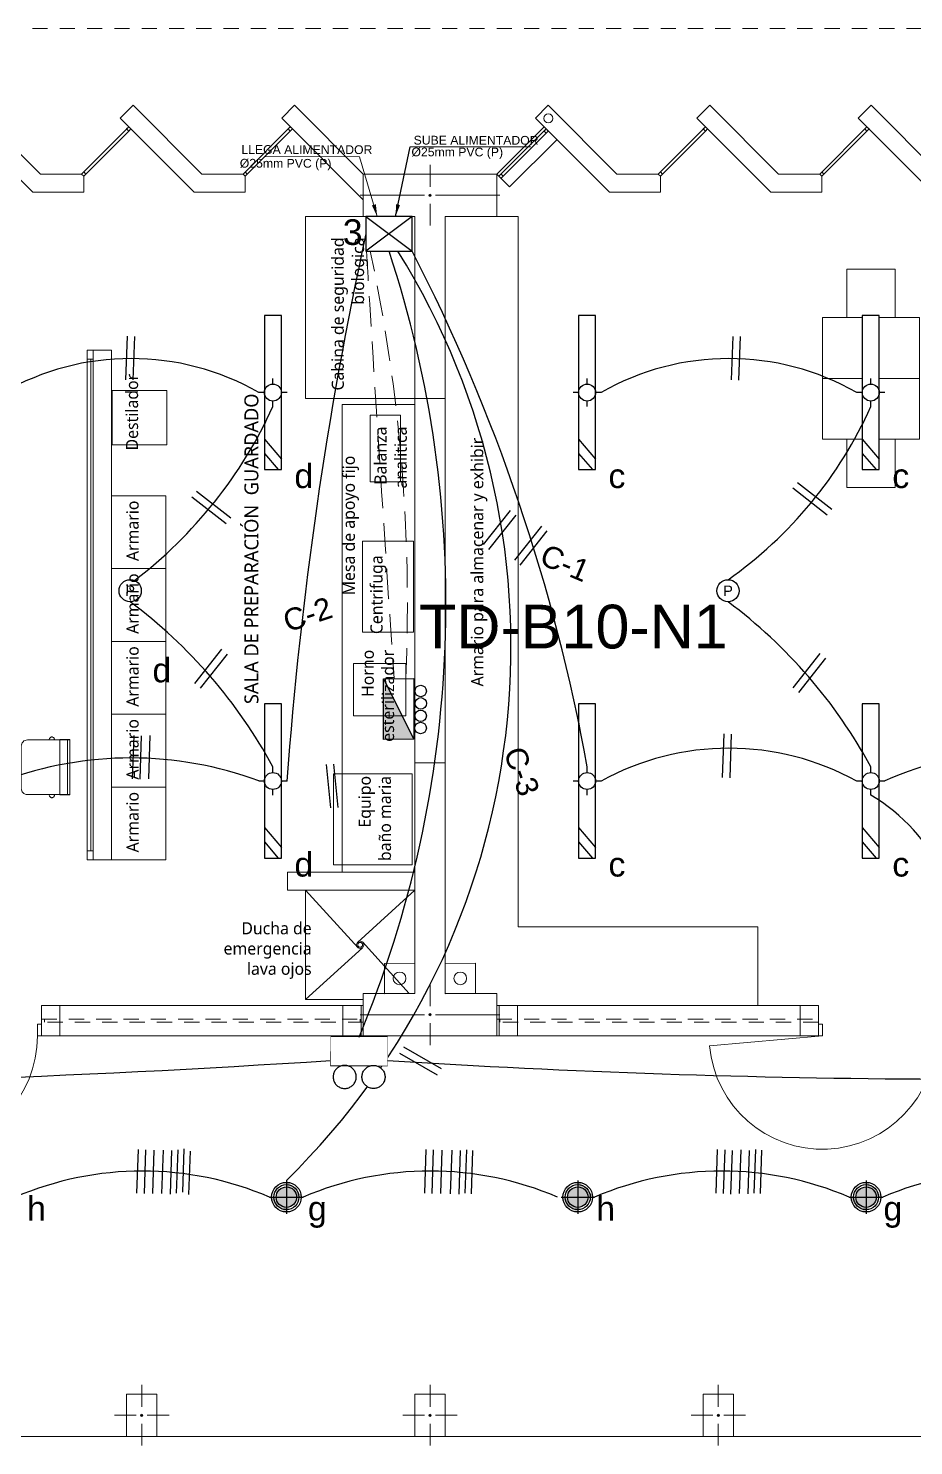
# Model space of a CAD drawing. Header units: metres. Extents: x -17 to 101, y 0 to 79.
# Drawn here: x 17.09 to 24.38, y 58.49 to 70.16 of the extents above; entities that cross this region are included whole.
import ezdxf
from ezdxf.enums import TextEntityAlignment as Align

# ---------------------------------------------------------------- set-up
doc = ezdxf.new("R2010")
doc.units = ezdxf.units.M
doc.set_wipeout_variables(frame=1)
for name, pattern in [('CONTINUA', [0]), ('DASHED2', [0.375, 0.25, -0.125]), ('HIDDEN2', [0.1875, 0.125, -0.0625])]:
    doc.linetypes.add(name, pattern=pattern)
for name, color, linetype, lineweight in [('ALUMBRADO', 1, 'Continuous', 30), ('corriente debil', 30, 'Continuous', 15), ('Cotas varias El', 253, 'Continuous', 13), ('Emergencia', 20, 'Continuous', 25), ('ISE- DAtos', 140, 'Continuous', 35), ('ROTULO', 253, 'Continuous', 0), ('TOMACORRIENTE', 5, 'HIDDEN2', 30)]:
    doc.layers.add(name, color=color, linetype=linetype, lineweight=lineweight)
doc.styles.add('01COTAS', font='romans.shx')
doc.styles.add('Generales', font='trebuc.ttf', dxfattribs={"height": 0.1})
doc.styles.add('GENERATED_STYLE_3', font='swisse.ttf')
doc.styles.get("Standard").update_dxf_attribs({"font": 'arial.ttf'})
doc.styles.add('WMF-Arial1', font='arial.ttf')
doc.dimstyles.new('DIM-50-PLANTA', dxfattribs={"dimscale": 0.05, "dimtxt": 2, "dimasz": 2, "dimexe": 2, "dimexo": 2, "dimgap": 1, "dimtad": 1, "dimdec": 0, "dimlfac": 1000, "dimdsep": 46, "dimtxsty": '01COTAS', "dimcen": 25, "dimclrd": 9, "dimclre": 9, "dimclrt": 7, "dimadec": 0, "dimazin": 0, "dimtfac": 1, "dimtdec": 0, "dimtmove": 2, "dimatfit": 3, "dimfxl": 1, "dimtolj": 1, "dimtzin": 0, "dimarcsym": 0})

# ---------------------------------------------------------------- blocks, each defined once
blk = doc.blocks.new('ADOSADO')
at = {"color": 1, "lineweight": 25}
blk.add_wipeout([(-0.63, 0.015), (0.64, 0.015), (0.64, 0.155), (-0.63, 0.155)], dxfattribs=at).dxf.layer = 'ALUMBRADO'
at = {"layer": 'ALUMBRADO', "color": 1, "lineweight": 25}
blk.add_lwpolyline([(-0.63, 0.015), (0.64, 0.015), (0.64, 0.155), (-0.63, 0.155)], close=True, dxfattribs=at)
at = {"layer": 'ALUMBRADO', "lineweight": 25}
for points in [[(-0.496, 0.155), (-0.63, 0.041)], [(-0.379, 0.155), (-0.544, 0.015)], [(0.005, 0.155), (0.005, 0.201)], [(-0.111, 0.085), (-0.065, 0.085)], [(0.005, -0.031), (0.005, 0.015)], [(0.075, 0.085), (0.121, 0.085)]]:
    blk.add_lwpolyline(points, dxfattribs=at)
blk.add_circle((0.005, 0.085), 0.0698, dxfattribs=at)
blk = doc.blocks.new('LED PASILLO')
at = {"layer": 'ALUMBRADO'}
h = blk.add_hatch(color=202, dxfattribs=at)
h.dxf.hatch_style = 1
edge = h.paths.add_edge_path()
edge.add_line((0, 0.138), (0, -0.138))
edge.add_line((-0.138, 0), (0.138, 0))
edge = h.paths.add_edge_path()
edge.add_line((0, 0), (0, 0.085))
edge.add_arc((0, 0), 0.0845, 90, 180)
edge.add_line((-0.085, 0), (0, 0))
edge = h.paths.add_edge_path()
edge.add_line((0.085, 0), (0, 0))
edge.add_line((0, 0), (0, -0.085))
edge.add_arc((0, 0), 0.0845, 270, 360)
at = {"layer": 'ALUMBRADO', "color": 202}
for points in [[(0, 0.138), (0, -0.138)], [(-0.138, 0), (0.138, 0)]]:
    blk.add_lwpolyline(points, dxfattribs=at)
for radius in [0.122, 0.103, 0.0845]:
    blk.add_circle((0, 0), radius, dxfattribs=at)
blk = doc.blocks.new('TD ALUMBRADO 1')
at = {"layer": 'ALUMBRADO'}
h = blk.add_hatch(color=256, dxfattribs=at)
h.dxf.hatch_style = 1
h.paths.add_polyline_path([(-0.5, 0), (0, 0.25), (0, 0)])
at = {"layer": 'ALUMBRADO', "color": 5}
for points in [[(-0.5, 0), (0, 0.25), (0, 0), (-0.5, 0)], [(-0.5, 0), (-0.5, 0.25), (0, 0.25), (0, 0), (-0.5, 0)]]:
    blk.add_lwpolyline(points, dxfattribs=at)
for centre in [(-0.397, 0.307), (-0.295, 0.307), (-0.193, 0.306), (-0.092, 0.305)]:
    blk.add_circle(centre, 0.0473, dxfattribs=at)
blk = doc.blocks.new('Emergencia')
at = {"color": 1, "lineweight": 5}
blk.add_wipeout([(-0.077, -0.439), (-0.07, -0.435), (-0.064, -0.43), (-0.058, -0.425), (-0.052, -0.42), (-0.047, -0.413), (-0.042, -0.407), (-0.038, -0.4), (-0.034, -0.393), (-0.031, -0.386), (-0.029, -0.378), (-0.027, -0.37), (-0.026, -0.363), (-0.025, -0.355), (-0.025, -0.347), (-0.026, -0.339), (-0.027, -0.331), (-0.029, -0.323), (-0.031, -0.316), (-0.034, -0.308), (-0.038, -0.301), (-0.042, -0.294), (-0.047, -0.288), (-0.052, -0.282), (-0.058, -0.276), (-0.064, -0.271), (-0.07, -0.266), (-0.077, -0.262), (-0.084, -0.259), (-0.092, -0.256), (-0.099, -0.253), (-0.107, -0.251), (-0.115, -0.25), (-0.123, -0.249), (-0.131, -0.25), (-0.139, -0.25), (-0.146, -0.251), (-0.154, -0.253), (-0.162, -0.256), (-0.169, -0.259), (-0.176, -0.262), (-0.183, -0.267), (-0.189, -0.271), (-0.195, -0.276), (-0.201, -0.282), (-0.206, -0.288), (-0.211, -0.295), (-0.215, -0.301), (-0.219, -0.309), (-0.222, -0.316), (-0.224, -0.323), (-0.226, -0.331), (-0.227, -0.339), (-0.228, -0.347), (-0.228, -0.355), (-0.227, -0.363), (-0.226, -0.371), (-0.224, -0.379), (-0.222, -0.386), (-0.218, -0.393), (-0.215, -0.401), (-0.211, -0.407), (-0.206, -0.414), (-0.201, -0.42), (-0.195, -0.425), (-0.189, -0.431), (-0.183, -0.435), (-0.176, -0.439), (-0.169, -0.443), (-0.161, -0.446), (-0.154, -0.448), (-0.146, -0.45), (-0.138, -0.452), (-0.13, -0.452), (-0.122, -0.452), (-0.114, -0.452), (-0.107, -0.45), (-0.099, -0.448), (-0.091, -0.446), (-0.084, -0.443)], dxfattribs=at).dxf.layer = 'Emergencia'
at = {"layer": 'Emergencia', "color": 240, "true_color": 0xed1f24}
blk.add_lwpolyline([(-0.25, -0.25), (0.25, -0.25), (0.25, 0), (-0.25, 0)], close=True, dxfattribs=at)
at = {"color": 240, "lineweight": 5, "true_color": 0xed1f24}
blk.add_wipeout([(-0.25, -0.25), (0.25, -0.25), (0.25, 0), (-0.25, 0)], dxfattribs=at).dxf.layer = 'Emergencia'
at = {"layer": 'Emergencia', "color": 1}
blk.add_lwpolyline([(-0.077, -0.439), (-0.07, -0.435), (-0.064, -0.43), (-0.058, -0.425), (-0.052, -0.42), (-0.047, -0.413), (-0.042, -0.407), (-0.038, -0.4), (-0.034, -0.393), (-0.031, -0.386), (-0.029, -0.378), (-0.027, -0.37), (-0.026, -0.363), (-0.025, -0.355), (-0.025, -0.347), (-0.026, -0.339), (-0.027, -0.331), (-0.029, -0.323), (-0.031, -0.316), (-0.034, -0.308), (-0.038, -0.301), (-0.042, -0.294), (-0.047, -0.288), (-0.052, -0.282), (-0.058, -0.276), (-0.064, -0.271), (-0.07, -0.266), (-0.077, -0.262), (-0.084, -0.259), (-0.092, -0.256), (-0.099, -0.253), (-0.107, -0.251), (-0.115, -0.25), (-0.123, -0.249), (-0.131, -0.25), (-0.139, -0.25), (-0.146, -0.251), (-0.154, -0.253), (-0.162, -0.256), (-0.169, -0.259), (-0.176, -0.262), (-0.183, -0.267), (-0.189, -0.271), (-0.195, -0.276), (-0.201, -0.282), (-0.206, -0.288), (-0.211, -0.295), (-0.215, -0.301), (-0.219, -0.309), (-0.222, -0.316), (-0.224, -0.323), (-0.226, -0.331), (-0.227, -0.339), (-0.228, -0.347), (-0.228, -0.355), (-0.227, -0.363), (-0.226, -0.371), (-0.224, -0.379), (-0.222, -0.386), (-0.218, -0.393), (-0.215, -0.401), (-0.211, -0.407), (-0.206, -0.414), (-0.201, -0.42), (-0.195, -0.425), (-0.189, -0.431), (-0.183, -0.435), (-0.176, -0.439), (-0.169, -0.443), (-0.161, -0.446), (-0.154, -0.448), (-0.146, -0.45), (-0.138, -0.452), (-0.13, -0.452), (-0.122, -0.452), (-0.114, -0.452), (-0.107, -0.45), (-0.099, -0.448), (-0.091, -0.446), (-0.084, -0.443)], close=True, dxfattribs=at)
at = {"color": 1, "lineweight": 5}
blk.add_wipeout([(0.077, -0.439), (0.07, -0.435), (0.064, -0.43), (0.058, -0.425), (0.052, -0.42), (0.047, -0.413), (0.042, -0.407), (0.038, -0.4), (0.034, -0.393), (0.031, -0.386), (0.029, -0.378), (0.027, -0.37), (0.026, -0.363), (0.025, -0.355), (0.025, -0.347), (0.026, -0.339), (0.027, -0.331), (0.029, -0.323), (0.031, -0.316), (0.034, -0.308), (0.038, -0.301), (0.042, -0.294), (0.047, -0.288), (0.052, -0.282), (0.058, -0.276), (0.064, -0.271), (0.07, -0.266), (0.077, -0.262), (0.084, -0.259), (0.092, -0.256), (0.099, -0.253), (0.107, -0.251), (0.115, -0.25), (0.123, -0.249), (0.131, -0.25), (0.139, -0.25), (0.146, -0.251), (0.154, -0.253), (0.162, -0.256), (0.169, -0.259), (0.176, -0.262), (0.183, -0.267), (0.189, -0.271), (0.195, -0.276), (0.201, -0.282), (0.206, -0.288), (0.211, -0.295), (0.215, -0.301), (0.219, -0.309), (0.222, -0.316), (0.224, -0.323), (0.226, -0.331), (0.227, -0.339), (0.228, -0.347), (0.228, -0.355), (0.227, -0.363), (0.226, -0.371), (0.224, -0.379), (0.222, -0.386), (0.218, -0.393), (0.215, -0.401), (0.211, -0.407), (0.206, -0.414), (0.201, -0.42), (0.195, -0.425), (0.189, -0.431), (0.183, -0.435), (0.176, -0.439), (0.169, -0.443), (0.161, -0.446), (0.154, -0.448), (0.146, -0.45), (0.138, -0.452), (0.13, -0.452), (0.122, -0.452), (0.114, -0.452), (0.107, -0.45), (0.099, -0.448), (0.091, -0.446), (0.084, -0.443)], dxfattribs=at).dxf.layer = 'Emergencia'
at = {"layer": 'Emergencia', "color": 1}
blk.add_lwpolyline([(0.077, -0.439), (0.07, -0.435), (0.064, -0.43), (0.058, -0.425), (0.052, -0.42), (0.047, -0.413), (0.042, -0.407), (0.038, -0.4), (0.034, -0.393), (0.031, -0.386), (0.029, -0.378), (0.027, -0.37), (0.026, -0.363), (0.025, -0.355), (0.025, -0.347), (0.026, -0.339), (0.027, -0.331), (0.029, -0.323), (0.031, -0.316), (0.034, -0.308), (0.038, -0.301), (0.042, -0.294), (0.047, -0.288), (0.052, -0.282), (0.058, -0.276), (0.064, -0.271), (0.07, -0.266), (0.077, -0.262), (0.084, -0.259), (0.092, -0.256), (0.099, -0.253), (0.107, -0.251), (0.115, -0.25), (0.123, -0.249), (0.131, -0.25), (0.139, -0.25), (0.146, -0.251), (0.154, -0.253), (0.162, -0.256), (0.169, -0.259), (0.176, -0.262), (0.183, -0.267), (0.189, -0.271), (0.195, -0.276), (0.201, -0.282), (0.206, -0.288), (0.211, -0.295), (0.215, -0.301), (0.219, -0.309), (0.222, -0.316), (0.224, -0.323), (0.226, -0.331), (0.227, -0.339), (0.228, -0.347), (0.228, -0.355), (0.227, -0.363), (0.226, -0.371), (0.224, -0.379), (0.222, -0.386), (0.218, -0.393), (0.215, -0.401), (0.211, -0.407), (0.206, -0.414), (0.201, -0.42), (0.195, -0.425), (0.189, -0.431), (0.183, -0.435), (0.176, -0.439), (0.169, -0.443), (0.161, -0.446), (0.154, -0.448), (0.146, -0.45), (0.138, -0.452), (0.13, -0.452), (0.122, -0.452), (0.114, -0.452), (0.107, -0.45), (0.099, -0.448), (0.091, -0.446), (0.084, -0.443)], close=True, dxfattribs=at)

msp = doc.modelspace()

# ---------------------------------------------------------------- linework, layer by layer
at = {"color": 7}
for p, q in [((20.247, 68.614), (19.867, 68.329)), ((19.867, 68.614), (20.247, 68.329))]:
    msp.add_line(p, q, dxfattribs=at)
msp.add_lwpolyline([(19.867, 68.329), (20.247, 68.329), (20.247, 68.614), (19.867, 68.614)], close=True, dxfattribs=at)
at = {"color": 7, "ltscale": 0.0005}
for centre in [(17.925, 65.531), (22.85, 65.531)]:
    msp.add_circle(centre, 0.0913, dxfattribs=at)
at = {"layer": 'ALUMBRADO', "color": 114, "lineweight": 25}
for points in [[(17.89, 67.27), (17.903, 67.628)], [(17.951, 67.268), (17.964, 67.626)], [(22.878, 67.268), (22.891, 67.627)], [(22.94, 67.266), (22.952, 67.625)], [(18.755, 66.128), (18.471, 66.348)], [(23.667, 66.155), (23.384, 66.375)], [(23.706, 66.201), (23.422, 66.421)], [(18.716, 66.082), (18.432, 66.302)], [(21.055, 66.193), (20.832, 65.911)], [(21.101, 66.154), (20.878, 65.872)], [(18.677, 65.049), (18.455, 64.768)], [(18.723, 65.01), (18.501, 64.729)], [(23.606, 65.014), (23.384, 64.732)], [(23.652, 64.975), (23.43, 64.693)], [(17.945, 63.981), (17.957, 64.339)], [(18.006, 63.978), (18.019, 64.337)], [(18.078, 63.982), (18.09, 64.34)], [(22.805, 63.993), (22.818, 64.352)], [(22.867, 63.991), (22.879, 64.349)], [(19.577, 63.742), (19.542, 64.099)], [(19.637, 63.746), (19.602, 64.103)], [(20.489, 61.593), (20.178, 61.772)], [(20.458, 61.54), (20.147, 61.719)], [(17.981, 60.569), (17.993, 60.928)], [(18.042, 60.567), (18.054, 60.926)], [(18.111, 60.565), (18.124, 60.924)], [(18.186, 60.565), (18.199, 60.924)], [(18.256, 60.561), (18.268, 60.92)], [(18.307, 60.569), (18.319, 60.927)], [(18.358, 60.576), (18.371, 60.935)], [(18.408, 60.558), (18.421, 60.916)], [(20.351, 60.569), (20.364, 60.928)], [(20.413, 60.567), (20.425, 60.926)], [(20.484, 60.566), (20.496, 60.924)], [(20.564, 60.564), (20.577, 60.923)], [(20.634, 60.561), (20.646, 60.919)], [(20.685, 60.568), (20.697, 60.927)], [(20.736, 60.563), (20.748, 60.921)], [(22.751, 60.569), (22.764, 60.928)], [(22.813, 60.567), (22.825, 60.926)], [(22.874, 60.562), (22.887, 60.921)], [(22.945, 60.566), (22.958, 60.925)], [(23.015, 60.563), (23.027, 60.921)], [(23.066, 60.57), (23.078, 60.929)], [(23.117, 60.565), (23.129, 60.924)]]:
    msp.add_lwpolyline(points, dxfattribs=at)
at = {"layer": 'ALUMBRADO', "color": 114, "lineweight": 25, "elevation": 13264.186}
for points in [[(21.312, 66.064), (21.09, 65.782)], [(21.358, 66.025), (21.136, 65.743)]]:
    msp.add_lwpolyline(points, dxfattribs=at)
at = {"layer": 'ALUMBRADO', "lineweight": 25}
for centre, radius, start, end in [((18.026, 58.09), 2.661, 66.8092, 113.1903), ((20.397, 58.09), 2.661, 66.8092, 113.1903), ((22.799, 58.08), 2.671, 66.8562, 113.1432), ((25.172, 58.09), 2.661, 66.8092, 113.1903)]:
    msp.add_arc(centre, radius, start, end, dxfattribs=at)
at = {"layer": 'corriente debil', "color": 5, "ltscale": 0.6}
msp.add_lwpolyline([(19.96, 68.614), (19.813, 69.107), (19.031, 69.108)], dxfattribs=at)
msp.add_solid([(19.949, 68.715), (19.96, 68.614), (19.916, 68.706)], dxfattribs=at)
at = {"layer": 'Cotas varias El', "linetype": 'Continuous'}
for p, q in [((17.525, 68.964), (17.914, 69.353)), ((17.914, 69.353), (17.896, 69.335)), ((17.914, 69.353), (17.931, 69.335)), ((18.855, 68.964), (19.244, 69.353)), ((19.244, 69.353), (19.226, 69.335)), ((19.244, 69.353), (19.262, 69.335)), ((20.945, 68.964), (21.334, 69.353)), ((22.275, 68.964), (22.664, 69.353)), ((22.664, 69.353), (22.646, 69.335)), ((22.664, 69.353), (22.682, 69.335)), ((23.605, 68.964), (23.994, 69.353)), ((23.994, 69.353), (23.976, 69.335)), ((23.994, 69.353), (24.012, 69.335)), ((17.56, 68.964), (17.914, 69.318)), ((17.896, 69.335), (17.914, 69.318)), ((17.914, 69.318), (17.931, 69.335)), ((18.89, 68.964), (19.244, 69.318)), ((19.226, 69.335), (19.244, 69.318)), ((19.244, 69.318), (19.262, 69.335)), ((20.963, 68.946), (21.351, 69.335)), ((20.998, 68.946), (21.351, 69.3)), ((21.051, 68.858), (21.44, 69.247)), ((21.351, 69.335), (21.334, 69.318)), ((21.334, 69.318), (21.351, 69.3)), ((21.351, 69.335), (21.369, 69.318)), ((21.351, 69.3), (21.369, 69.318)), ((22.31, 68.964), (22.664, 69.318)), ((22.646, 69.335), (22.664, 69.318)), ((22.664, 69.318), (22.682, 69.335)), ((23.64, 68.964), (23.994, 69.318)), ((23.976, 69.335), (23.994, 69.318)), ((23.994, 69.318), (24.012, 69.335)), ((20.395, 68.859), (20.395, 69.039)), ((17.56, 68.964), (17.543, 68.982)), ((17.543, 68.946), (17.56, 68.964)), ((18.89, 68.964), (18.873, 68.982)), ((18.873, 68.946), (18.89, 68.964)), ((20.945, 68.964), (21.051, 68.858)), ((20.998, 68.946), (20.98, 68.964)), ((20.98, 68.929), (20.998, 68.946)), ((22.31, 68.964), (22.293, 68.982)), ((22.293, 68.946), (22.31, 68.964)), ((23.64, 68.964), (23.623, 68.982)), ((23.623, 68.946), (23.64, 68.964)), ((19.82, 68.789), (20.35, 68.789)), ((20.97, 68.789), (20.44, 68.789)), ((20.395, 68.539), (20.395, 68.719)), ((17.62, 67.514), (17.57, 67.514)), ((17.57, 67.514), (17.57, 67.439)), ((17.62, 67.439), (17.62, 67.514)), ((17.6, 67.439), (17.57, 67.439)), ((17.57, 67.439), (17.57, 63.389)), ((17.57, 67.439), (17.62, 67.439)), ((17.6, 63.389), (17.6, 67.439)), ((17.261, 64.314), (17.257, 64.305)), ((17.262, 64.316), (17.261, 64.314)), ((17.265, 64.32), (17.262, 64.316)), ((17.268, 64.322), (17.265, 64.32)), ((17.271, 64.325), (17.268, 64.322)), ((17.275, 64.326), (17.271, 64.325)), ((17.278, 64.327), (17.275, 64.326)), ((17.282, 64.327), (17.278, 64.327)), ((17.286, 64.326), (17.282, 64.327)), ((17.289, 64.325), (17.286, 64.326)), ((17.293, 64.322), (17.289, 64.325)), ((17.296, 64.32), (17.293, 64.322)), ((17.298, 64.316), (17.296, 64.32)), ((17.3, 64.312), (17.298, 64.316)), ((17.301, 64.308), (17.3, 64.312)), ((17.302, 64.305), (17.301, 64.308)), ((17.346, 64.305), (17.41, 64.305)), ((17.346, 63.849), (17.346, 64.305)), ((17.41, 64.305), (17.428, 64.305)), ((17.41, 63.849), (17.41, 64.305)), ((17.428, 63.849), (17.428, 64.305)), ((17.257, 63.849), (17.261, 63.839)), ((17.261, 63.839), (17.262, 63.837)), ((17.262, 63.837), (17.265, 63.834)), ((17.265, 63.834), (17.268, 63.831)), ((17.268, 63.831), (17.271, 63.829)), ((17.271, 63.829), (17.275, 63.827)), ((17.275, 63.827), (17.278, 63.826)), ((17.278, 63.826), (17.282, 63.826)), ((17.282, 63.826), (17.286, 63.827)), ((17.286, 63.827), (17.289, 63.829)), ((17.289, 63.829), (17.293, 63.831)), ((17.293, 63.831), (17.296, 63.834)), ((17.296, 63.834), (17.298, 63.837)), ((17.298, 63.837), (17.3, 63.841)), ((17.3, 63.841), (17.301, 63.845)), ((17.301, 63.845), (17.302, 63.849)), ((17.346, 63.849), (17.41, 63.849)), ((17.41, 63.849), (17.428, 63.849)), ((17.57, 63.389), (17.6, 63.389)), ((17.62, 63.389), (17.57, 63.389)), ((17.57, 63.389), (17.57, 63.314)), ((17.57, 63.314), (17.62, 63.314)), ((17.62, 63.314), (17.62, 63.389)), ((20.395, 62.289), (20.395, 62.109)), ((20.395, 62.289), (20.395, 62.109)), ((17.195, 62.114), (19.845, 62.114)), ((17.195, 61.864), (17.195, 62.114)), ((17.195, 62.114), (17.195, 61.864)), ((20.945, 61.864), (20.945, 62.114)), ((23.595, 62.114), (20.945, 62.114)), ((23.595, 62.114), (23.595, 61.864)), ((19.82, 62.039), (20.35, 62.039)), ((19.82, 62.039), (20.35, 62.039)), ((20.97, 62.039), (20.44, 62.039)), ((20.97, 62.039), (20.44, 62.039)), ((20.395, 61.969), (20.395, 61.789)), ((19.845, 61.864), (17.195, 61.864)), ((23.623, 61.864), (20.945, 61.864)), ((23.628, 61.864), (22.698, 61.783)), ((18.02, 58.809), (18.02, 58.989)), ((20.395, 58.809), (20.395, 58.989)), ((22.77, 58.809), (22.77, 58.989)), ((17.975, 58.739), (17.795, 58.739)), ((18.065, 58.739), (18.245, 58.739)), ((20.35, 58.739), (20.17, 58.739)), ((20.44, 58.739), (20.62, 58.739)), ((22.725, 58.739), (22.545, 58.739)), ((22.815, 58.739), (22.995, 58.739)), ((18.02, 58.489), (18.02, 58.669)), ((20.395, 58.489), (20.395, 58.669)), ((22.77, 58.489), (22.77, 58.669))]:
    msp.add_line(p, q, dxfattribs=at)
at = {"layer": 'Cotas varias El', "ltscale": 0.05}
for p, q in [((17.525, 68.964), (17.543, 68.946)), ((17.525, 68.964), (17.543, 68.946)), ((17.543, 68.946), (17.543, 68.814)), ((18.855, 68.964), (18.873, 68.946)), ((18.855, 68.964), (18.873, 68.946)), ((18.873, 68.946), (18.873, 68.814)), ((22.275, 68.964), (22.293, 68.946)), ((22.275, 68.964), (22.293, 68.946)), ((22.293, 68.946), (22.293, 68.814)), ((23.605, 68.964), (23.623, 68.946)), ((23.605, 68.964), (23.623, 68.946)), ((23.623, 68.946), (23.623, 68.814)), ((17.123, 68.814), (17.543, 68.814)), ((21.873, 68.814), (22.293, 68.814)), ((20.27, 63.214), (19.22, 63.214)), ((19.22, 63.214), (19.22, 63.064)), ((20.27, 63.064), (19.22, 63.064))]:
    msp.add_line(p, q, dxfattribs=at)
at = {"layer": 'Cotas varias El'}
for p, q in [((21.12, 68.614), (20.52, 68.614)), ((21.12, 68.614), (21.12, 62.764)), ((17.62, 63.314), (17.62, 67.514)), ((17.77, 63.314), (17.77, 67.514)), ((19.67, 63.214), (19.67, 67.065)), ((19.67, 67.065), (20.27, 67.065)), ((19.803, 62.589), (19.37, 63.064)), ((19.798, 62.634), (20.27, 63.064)), ((19.838, 62.59), (19.37, 62.164)), ((20.224, 62.214), (19.838, 62.638)), ((20.27, 62.164), (20.27, 62.164)), ((34.795, 58.564), (6.245, 58.564)), ((28.196, 58.564), (20.52, 58.564))]:
    msp.add_line(p, q, dxfattribs=at)
at = {"layer": 'Cotas varias El', "linetype": 'DASHED2', "ltscale": 0.5}
for p, q in [((17.195, 62.002), (19.845, 62.002)), ((20.945, 62.002), (23.595, 62.002)), ((19.845, 61.977), (17.195, 61.977)), ((23.595, 61.977), (20.945, 61.977))]:
    msp.add_line(p, q, dxfattribs=at)
at = {"layer": 'Cotas varias El', "linetype": 'DASHED2'}
for p, q in [((17.22, 62.002), (17.22, 61.977)), ((20.945, 62.002), (20.97, 62.002)), ((20.97, 62.002), (20.97, 61.977))]:
    msp.add_line(p, q, dxfattribs=at)
at = {"layer": 'Cotas varias El', "linetype": 'ByBlock'}
for p, q in [((17.195, 61.96), (17.162, 61.96)), ((17.162, 61.96), (17.162, 61.864)), ((17.195, 61.864), (17.195, 61.96)), ((17.195, 61.864), (17.195, 61.96)), ((17.195, 61.864), (17.195, 61.96)), ((23.628, 61.96), (23.595, 61.96)), ((23.595, 61.96), (23.595, 61.864)), ((23.595, 61.864), (23.595, 61.96)), ((23.628, 61.864), (23.628, 61.96)), ((17.162, 61.864), (17.195, 61.864)), ((23.595, 61.864), (23.628, 61.864))]:
    msp.add_line(p, q, dxfattribs=at)
at = {"layer": 'Cotas varias El', "linetype": 'HIDDEN2'}
msp.add_lwpolyline([(34.795, 68.964), (34.795, 70.164), (5.995, 70.164), (5.995, 68.964)], dxfattribs=at)
at = {"layer": 'Cotas varias El', "ltscale": 0.05}
for points in [[(17.185, 68.964), (16.619, 69.53)], [(17.949, 69.53), (17.843, 69.424)], [(18.515, 68.964), (17.949, 69.53)], [(19.279, 69.53), (19.173, 69.424)], [(19.845, 68.964), (19.279, 69.53)], [(21.369, 69.53), (21.263, 69.424)], [(21.935, 68.964), (21.369, 69.53)], [(22.699, 69.53), (22.593, 69.424)], [(23.265, 68.964), (22.699, 69.53)], [(24.029, 69.53), (23.923, 69.424)], [(24.595, 68.964), (24.029, 69.53)], [(16.513, 69.424), (17.123, 68.814)], [(17.843, 69.424), (18.453, 68.814)], [(19.173, 69.424), (19.845, 68.752)], [(21.263, 69.424), (21.873, 68.814)], [(22.593, 69.424), (23.203, 68.814)], [(23.923, 69.424), (24.595, 68.752)], [(17.525, 68.964), (17.185, 68.964)], [(18.515, 68.964), (18.855, 68.964)], [(22.275, 68.964), (21.935, 68.964)], [(23.265, 68.964), (23.605, 68.964)], [(18.453, 68.814), (18.873, 68.814)], [(23.203, 68.814), (23.623, 68.814)]]:
    msp.add_lwpolyline(points, dxfattribs=at)
at = {"layer": 'Cotas varias El', "linetype": 'Continuous'}
for points in [[(20.52, 67.114), (20.27, 67.114), (20.27, 68.614), (19.845, 68.614), (19.845, 68.964), (20.945, 68.964), (20.945, 68.614), (20.52, 68.614)], [(20.27, 64.114), (20.52, 64.114), (20.52, 62.214), (20.945, 62.214), (20.945, 61.864), (19.845, 61.864), (19.845, 62.214), (20.27, 62.214)], [(18.145, 58.564), (17.895, 58.564), (17.895, 58.914), (18.145, 58.914)], [(20.52, 58.564), (20.27, 58.564), (20.27, 58.914), (20.52, 58.914)], [(22.895, 58.564), (22.645, 58.564), (22.645, 58.914), (22.895, 58.914)]]:
    msp.add_lwpolyline(points, close=True, dxfattribs=at)
at = {"layer": 'Cotas varias El'}
for points in [[(20.945, 68.964), (20.945, 68.614), (20.52, 68.614), (20.52, 67.114)], [(19.845, 68.752), (19.845, 68.614), (20.27, 68.614), (20.27, 67.114)], [(19.37, 68.614), (20.27, 68.614), (20.27, 67.114), (19.37, 67.114), (19.37, 68.614)], [(19.67, 68.614), (19.845, 68.614)], [(20.52, 68.614), (20.945, 68.614)], [(23.828, 67.781), (23.828, 68.181), (24.228, 68.181), (24.228, 67.781), (23.828, 67.781)], [(23.628, 67.281), (23.628, 67.781), (24.428, 67.781), (24.428, 67.281), (23.628, 67.281)], [(23.628, 67.281), (23.628, 66.781), (24.428, 66.781), (24.428, 67.281), (23.628, 67.281)], [(17.777, 67.182), (18.227, 67.182), (18.227, 66.732), (17.777, 66.732), (17.777, 67.182)], [(19.901, 66.978), (20.151, 66.978), (20.151, 66.428), (19.901, 66.428), (19.901, 66.978)], [(23.828, 66.781), (23.828, 66.381), (24.228, 66.381), (24.228, 66.781), (23.828, 66.781)], [(18.22, 66.314), (17.77, 66.314), (17.77, 65.714), (18.22, 65.714), (18.22, 66.314)], [(19.838, 65.94), (20.258, 65.94), (20.258, 65.19), (19.838, 65.19), (19.838, 65.94)], [(18.22, 65.714), (17.77, 65.714), (17.77, 65.114), (18.22, 65.114), (18.22, 65.714)], [(18.22, 65.114), (17.77, 65.114), (17.77, 64.514), (18.22, 64.514), (18.22, 65.114)], [(19.766, 64.932), (20.196, 64.932), (20.196, 64.502), (19.766, 64.502), (19.766, 64.932)], [(18.22, 64.514), (17.77, 64.514), (17.77, 63.914), (18.22, 63.914), (18.22, 64.514)], [(20.27, 64.114), (20.27, 62.214), (19.845, 62.214), (19.845, 62.114)], [(19.599, 64.024), (20.249, 64.024), (20.249, 63.274), (19.599, 63.274), (19.599, 64.024)], [(18.22, 63.914), (17.77, 63.914), (17.77, 63.314), (18.22, 63.314), (18.22, 63.914)], [(20.27, 62.214), (20.27, 63.064), (19.37, 63.064), (19.37, 62.164), (19.845, 62.164)], [(23.095, 62.114), (23.095, 62.764), (21.12, 62.764)]]:
    msp.add_lwpolyline(points, dxfattribs=at)
at = {"layer": 'Cotas varias El', "ltscale": 0.05}
for points in [[(17.77, 67.514), (17.62, 67.514), (17.62, 63.314), (17.77, 63.314)], [(20.27, 67.114), (20.27, 64.114), (20.52, 64.114), (20.52, 67.114)]]:
    msp.add_lwpolyline(points, close=True, dxfattribs=at)
at = {"layer": 'Cotas varias El', "linetype": 'Continuous'}
msp.add_lwpolyline([(17.428, 63.852), (17.078, 63.852, -0.414214), (17.028, 63.902), (17.028, 64.252, -0.414214), (17.078, 64.302), (17.428, 64.302), (17.428, 63.852)], format="xyb", dxfattribs=at)
msp.add_lwpolyline([(20.52, 64.114), (20.52, 62.214), (20.945, 62.214), (20.945, 61.864), (19.845, 61.864), (19.845, 62.214), (20.27, 62.214), (20.27, 64.114), (20.52, 64.114)], dxfattribs=at)
at = {"layer": 'Cotas varias El'}
for points in [[(20.02, 62.212), (20.27, 62.214), (20.27, 62.464), (20.02, 62.462)], [(20.02, 62.212), (20.27, 62.214), (20.27, 62.464), (20.02, 62.462)], [(20.52, 62.212), (20.77, 62.214), (20.77, 62.464), (20.52, 62.462)], [(20.52, 62.212), (20.77, 62.214), (20.77, 62.464), (20.52, 62.462)], [(17.195, 61.864), (17.345, 61.864), (17.345, 62.114), (17.195, 62.114)], [(19.828, 62.114), (19.828, 61.864), (19.678, 61.864), (19.678, 62.114)], [(20.965, 61.864), (21.115, 61.864), (21.115, 62.114), (20.965, 62.114)], [(23.445, 61.864), (23.595, 61.864), (23.595, 62.114), (23.445, 62.114)], [(18.145, 58.914), (17.895, 58.914), (17.895, 58.564), (18.145, 58.564)], [(20.52, 58.914), (20.27, 58.914), (20.27, 58.564), (20.52, 58.564)], [(22.895, 58.914), (22.645, 58.914), (22.645, 58.564), (22.895, 58.564)]]:
    msp.add_lwpolyline(points, close=True, dxfattribs=at)
at = {"layer": 'Cotas varias El', "linetype": 'DASHED2'}
msp.add_lwpolyline([(19.82, 61.977), (19.82, 62.002)], dxfattribs=at)
at = {"layer": 'Cotas varias El'}
for centre, radius in [((21.37, 69.422), 0.0375), ((19.82, 62.614), 0.03), ((19.82, 62.614), 0.02), ((20.144, 62.338), 0.0526), ((20.644, 62.338), 0.0526)]:
    msp.add_circle(centre, radius, dxfattribs=at)
at = {"layer": 'Cotas varias El', "linetype": 'Continuous'}
for centre in [(20.395, 68.789), (20.395, 62.039), (20.395, 62.039), (18.02, 58.739), (20.395, 58.739), (22.77, 58.739)]:
    msp.add_circle(centre, 0.00871, dxfattribs=at)
at = {"layer": 'Cotas varias El', "linetype": 'ByBlock'}
for centre in [(16.228, 61.864), (23.628, 61.864)]:
    msp.add_arc(centre, 0.933, 185, 360, dxfattribs=at)
at = {"layer": 'Cotas varias El', "linetype": 'Continuous'}
for p in [(20.395, 68.789), (20.395, 62.039), (20.395, 62.039), (18.02, 58.739), (20.395, 58.739), (22.77, 58.739)]:
    msp.add_point(p, dxfattribs=at)
at = {"layer": 'ROTULO', "color": 4, "linetype": 'DASHED2'}
for centre, radius, start, end in [((509.487, 98.124), 490.521, 183.48197, 183.89451), ((6.245, 65.421), 13.964, 357.4855, 12.0201)]:
    msp.add_arc(centre, radius, start, end, dxfattribs=at)

# ---------------------------------------------------------------- block references
at = {"layer": 'ALUMBRADO', "lineweight": 25}
for name, p, rotation in [('ADOSADO', (21.774, 67.159), 90), ('TD ALUMBRADO 1', (20.013, 64.307), 270.2545801295404), ('ADOSADO', (21.774, 63.959), 90), ('ADOSADO', (24.111, 63.959), 90)]:
    msp.add_blockref(name, p, dxfattribs=dict(at, rotation=rotation))
at = {"layer": 'TOMACORRIENTE', "lineweight": 25}
for p in [(19.212, 60.536), (21.612, 60.536), (23.987, 60.536)]:
    msp.add_blockref('LED PASILLO', p, dxfattribs=at)

# ---------------------------------------------------------------- texts
at = {"color": 7}
for p in [(17.925, 65.531), (22.85, 65.531)]:
    msp.add_attdef('P', text='P', height=0.0855, rotation=358.9657, dxfattribs=at).set_placement(p, align=Align.MIDDLE_CENTER)
at = {"layer": 'ALUMBRADO', "color": 102, "lineweight": 25}
for s, p in [('d', (19.278, 66.377, 6632.093)), ('c', (21.865, 66.377, 6632.093)), ('c', (24.203, 66.377, 6632.093)), ('d', (18.109, 64.777, 6632.093)), ('d', (19.278, 63.177, 6632.093)), ('c', (21.865, 63.177, 6632.093)), ('c', (24.203, 63.177, 6632.093)), ('h', (17.076, 60.343, 6632.093)), ('g', (19.389, 60.343, 6632.093)), ('h', (21.764, 60.343, 6632.093)), ('g', (24.13, 60.343, 6632.093))]:
    msp.add_text(s, height=0.2, rotation=0.0215, dxfattribs=at).set_placement(p)
at = {"layer": 'ALUMBRADO', "lineweight": 25}
for s, rotation, p in [('C-1', 337.176, (21.286, 65.756, 13264.186)), ('C-2', 18.2691, (19.222, 65.188)), ('C-3', 289.092, (21, 64.206))]:
    msp.add_text(s, height=0.18, rotation=rotation, dxfattribs=at).set_placement(p)
at = {"layer": 'ALUMBRADO', "color": 6, "lineweight": 25}
msp.add_text('TD-B10-N1', height=0.36, dxfattribs=at).set_placement((20.305, 65.056))
at = {"layer": 'corriente debil', "style": 'GENERATED_STYLE_3'}
for s, p in [('SUBE ALIMENTADOR', (20.26, 69.207)), ('Ø25mm PVC (P)', (20.242, 69.11))]:
    msp.add_text(s, height=0.07204, rotation=359.9206, dxfattribs=at).set_placement(p)
at = {"layer": 'corriente debil', "color": 5, "style": 'GENERATED_STYLE_3'}
for s, p in [('LLEGA ALIMENTADOR', (18.841, 69.13)), ('Ø25mm PVC (P)', (18.828, 69.017))]:
    msp.add_text(s, height=0.07204, rotation=359.9206, dxfattribs=at).set_placement(p)
at = {"layer": 'Cotas varias El', "rotation": 90, "style": 'Generales'}
for s, width, insert, char_height, attachment_point in [('Cabina de seguridad\\Pbiologica', 1.60938, (19.585, 68.442), 0.1, 3), ('Destilador', 1.60938, (17.89, 67.318), 0.1, 3), ('SALA DE PREPARACIÓN  GUARDADO', 2.64953, (18.866, 64.598), 0.115, 1), ('Balanza \\Panalitica', 1.60938, (19.937, 66.884), 0.1, 3), ('Armario para almacenar y exhibir ', 2.52608, (20.734, 66.792), 0.1, 3), ('Mesa de apoyo fijo', 1.60938, (19.676, 66.644), 0.1, 3), ('Armario', 1.60938, (17.895, 66.274), 0.1, 3), ('Centrifuga', 1.60938, (19.904, 65.823), 0.1, 3), ('Armario', 1.60938, (17.895, 65.674), 0.1, 3), ('Armario', 1.60938, (17.895, 65.074), 0.1, 3), ('Horno\\P esterilizador', 1.60938, (19.832, 65.045), 0.1, 3), ('Armario', 1.60938, (17.895, 64.474), 0.1, 3), ('Equipo\\Pbaño maria', 1.60938, (19.807, 64.006), 0.1, 3), ('Armario', 1.60938, (17.895, 63.874), 0.1, 3)]:
    msp.add_mtext_dynamic_manual_height_columns(s, width=width, gutter_width=1, heights=[0], dxfattribs=dict(at, insert=insert, char_height=char_height, attachment_point=attachment_point))
at = {"layer": 'Cotas varias El', "insert": (19.42, 62.801), "char_height": 0.1, "attachment_point": 3, "style": 'Generales'}
msp.add_mtext_dynamic_manual_height_columns('Ducha de \\Pemergencia\\Plava ojos', width=0.87849, gutter_width=1, heights=[0], dxfattribs=at)
at = {"layer": 'ISE- DAtos', "style": 'WMF-Arial1'}
msp.add_text('3', height=0.211, dxfattribs=at).set_placement((19.676, 68.38))

# ---------------------------------------------------------------- leaders
msp.add_leader([(20.111, 68.614), (20.232, 69.189), (21.224, 69.192)], dimstyle='DIM-50-PLANTA', override={"dimgap": 1, "dimtad": 0})

# ---------------------------------------------------------------- next in the draw order: linework, layer by layer
at = {"layer": 'ALUMBRADO', "lineweight": 25}
for centre, radius, start, end in [((6.733, 61.376, 13264.186), 15.199, 10.2471, 27.2237), ((20.362, 62.098), 4.166, 28.4073, 53.3273), ((22.857, 62.049), 2.185, 61.1922, 118.8078), ((25.196, 61.649), 2.544, 65.5206, 114.4794), ((23.255, 62.543), 1.516, 351.3247, 59.431)]:
    msp.add_arc(centre, radius, start, end, dxfattribs=at)

# ---------------------------------------------------------------- next in the draw order: block references
at = {"layer": 'ALUMBRADO', "lineweight": 25, "rotation": 90}
for p in [(19.186, 67.159), (24.111, 67.159), (19.186, 63.959)]:
    msp.add_blockref('ADOSADO', p, dxfattribs=at)

# ---------------------------------------------------------------- next in the draw order: linework, layer by layer
at = {"layer": 'ALUMBRADO', "lineweight": 25}
for centre, radius, start, end in [((51.472, 61.61, 13264.186), 32.341, 167.7512, 175.8258), ((14.907, 65.073), 6.155, 314.3822, 31.9371), ((17.932, 65.325), 2.119, 60.2087, 119.7913), ((22.857, 65.325), 2.119, 60.2087, 119.7913), ((15.672, 68.608), 3.767, 307.3923, 335.5425), ((20.832, 68.484), 3.502, 305.186, 335.7954), ((15.437, 62.098), 4.166, 28.4073, 53.3273), ((17.932, 61.139), 3.015, 69.5576, 110.4424)]:
    msp.add_arc(centre, radius, start, end, dxfattribs=at)

# ---------------------------------------------------------------- next in the draw order: block references
at = {"layer": 'Emergencia', "lineweight": 25, "xscale": 0.9375, "yscale": 0.9375, "zscale": 0.9375, "rotation": 359.951892214818}
msp.add_blockref('Emergencia', (19.811, 61.855), dxfattribs=at)

# ---------------------------------------------------------------- next in the draw order: linework, layer by layer
at = {"layer": 'ALUMBRADO', "lineweight": 25}
msp.add_arc((11.278, 65.421), 9.248, 337.3158, 18.323, dxfattribs=at)
at = {"layer": 'ALUMBRADO', "linetype": 'CONTINUA', "lineweight": 25}
for centre, radius, start, end in [((12.893, 163.489), 102.046, 266.61965, 273.75465), ((24.916, 138.439), 76.931, 266.36873, 273.11627)]:
    msp.add_arc(centre, radius, start, end, dxfattribs=at)

doc.saveas('drawing.dxf')
